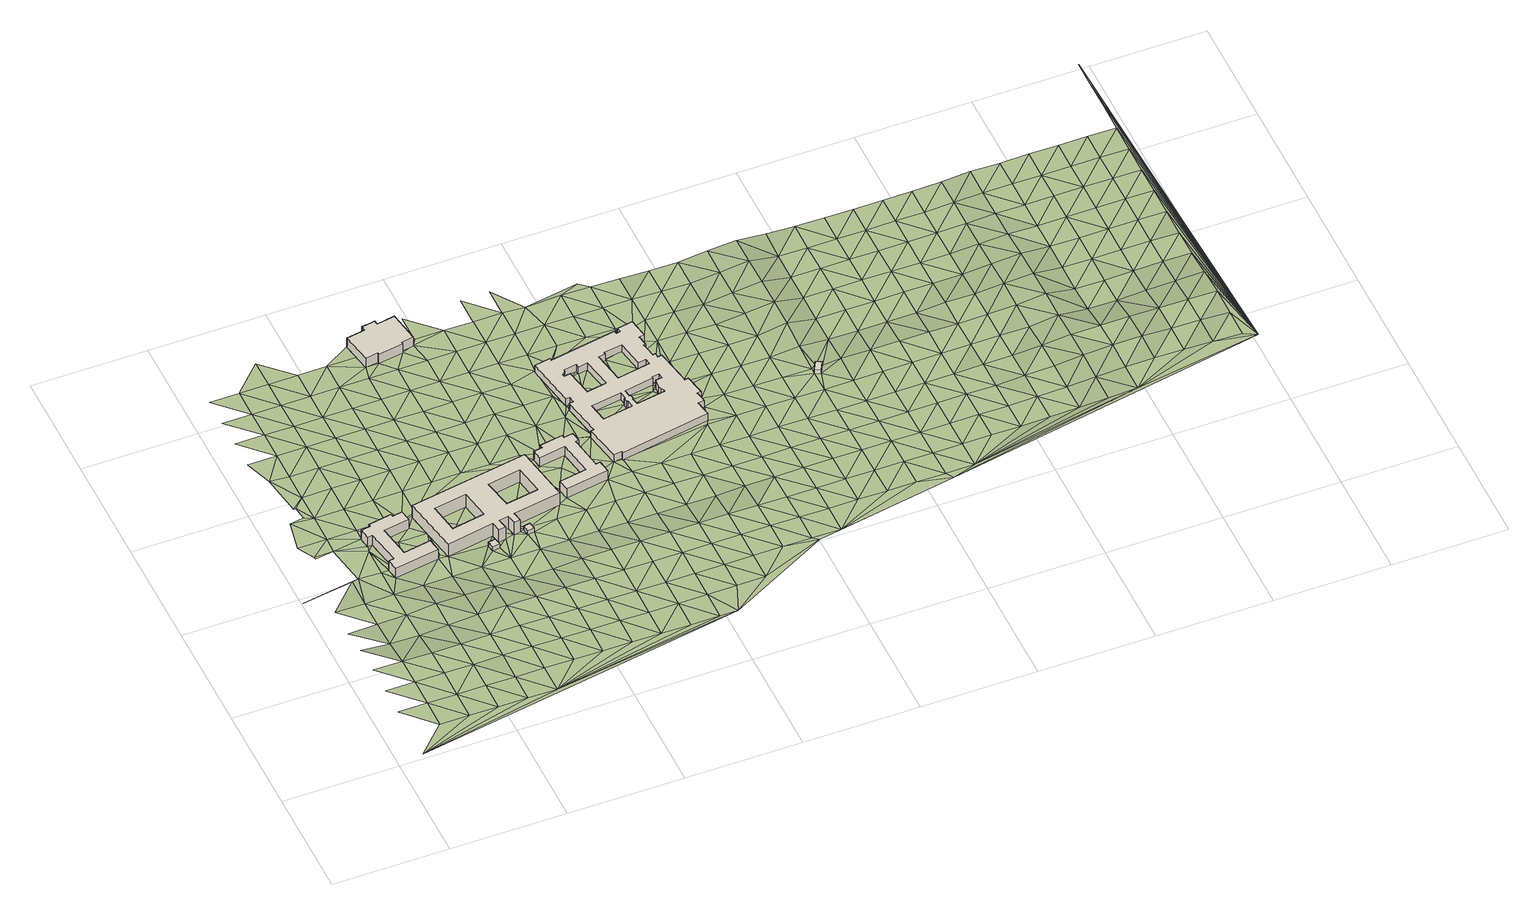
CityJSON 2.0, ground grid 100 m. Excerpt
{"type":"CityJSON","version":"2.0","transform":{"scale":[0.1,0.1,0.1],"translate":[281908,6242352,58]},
"CityObjects":{
"building1":{"type":"Building","attributes":{"osm_address":"Anglo Residence Bellville 7530 Cape Town","osm_building":"dormitory","osm_building:levels":"3","osm_residential":"university","footprint":{"type":"Polygon"},"plus_code":"4FRW3J8R+3GW","ground_height":60.95,"building_height":9.7,"roof_height":70.65},"geometry":[{"type":"Solid","lod":"1","boundaries":[[[[0,1,2,3]],[[1,4,5,2]],[[4,6,7,5]],[[6,8,9,7]],[[8,10,11,9]],[[10,12,13,11]],[[12,14,15,13]],[[14,16,17,15]],[[16,18,19,17]],[[18,20,21,19]],[[20,22,23,21]],[[22,24,25,23]],[[24,26,27,25]],[[26,28,29,27]],[[28,30,31,29]],[[30,0,3,31]],[[3,2,5,7,9,11,13,15,17,19,21,23,25,27,29,31]],[[30,28,26,24,22,20,18,16,14,12,10,8,6,4,1,0]]]]}]},
"building2":{"type":"Building","attributes":{"osm_building":"yes","osm_building:levels":"1","footprint":{"type":"Polygon"},"plus_code":"4FRW3J7R+XVM","ground_height":61.16,"building_height":4.1,"roof_height":65.26},"geometry":[{"type":"Solid","lod":"1","boundaries":[[[[32,33,34,35]],[[33,36,37,34]],[[36,38,39,37]],[[38,32,35,39]],[[35,34,37,39]],[[38,36,33,32]]]]}]},
"building3":{"type":"Building","attributes":{"osm_address":"Freedom Square Residence Bellville 7530 Cape Town","osm_building":"dormitory","osm_building:levels":"4","osm_residential":"university","osm_type":"multipolygon","footprint":{"type":"Polygon"},"plus_code":"4FRW3J8R+4WF","ground_height":61.73,"building_height":12.5,"roof_height":74.23},"geometry":[{"type":"Solid","lod":"1","boundaries":[[[[40,41,42,43]],[[41,44,45,42]],[[44,46,47,45]],[[46,48,49,47]],[[48,50,51,49]],[[50,52,53,51]],[[52,54,55,53]],[[54,56,57,55]],[[56,58,59,57]],[[58,60,61,59]],[[60,62,63,61]],[[62,64,65,63]],[[64,40,43,65]],[[66,67,68,69]],[[67,70,71,68]],[[70,72,73,71]],[[72,66,69,73]],[[74,75,76,77]],[[75,78,79,76]],[[78,80,81,79]],[[80,74,77,81]],[[43,42,45,47,49,51,53,55,57,59,61,63,65],[69,68,71,73],[77,76,79,81]],[[64,62,60,58,56,54,52,50,48,46,44,41,40],[72,70,67,66],[80,78,75,74]]]]}]},
"building4":{"type":"Building","attributes":{"osm_building":"yes","osm_building:levels":"1","footprint":{"type":"Polygon"},"plus_code":"4FRW3J8V+222","ground_height":61.37,"building_height":4.1,"roof_height":65.47},"geometry":[{"type":"Solid","lod":"1","boundaries":[[[[82,83,84,85]],[[83,86,87,84]],[[86,88,89,87]],[[88,82,85,89]],[[85,84,87,89]],[[88,86,83,82]]]]}]},
"building5":{"type":"Building","attributes":{"osm_address":"Post Graduate Study and Student Services Bellville 7530 Cape Town","osm_building":"university","osm_building:levels":"3","footprint":{"type":"Polygon"},"plus_code":"4FRW3J8R+RWR","ground_height":62.61,"building_height":9.7,"roof_height":72.31},"geometry":[{"type":"Solid","lod":"1","boundaries":[[[[90,91,92,93,94,95]],[[91,96,97,92]],[[96,98,99,97]],[[98,100,101,99]],[[100,102,103,101]],[[102,104,105,103]],[[104,106,107,105]],[[106,108,109,107]],[[108,110,111,109]],[[110,112,113,111]],[[112,114,115,113]],[[114,116,117,115]],[[116,118,119,120,121,117]],[[118,90,95,94,93,121,120,119]],[[93,92,97,99,101,103,105,107,109,111,113,115,117,121]],[[118,116,114,112,110,108,106,104,102,100,98,96,91,90]]]]}]},
"building6":{"type":"Building","attributes":{"osm_address":"De Beers Residence Bellville 7530 Cape Town","osm_building":"dormitory","osm_building:levels":"3","osm_residential":"university","footprint":{"type":"Polygon"},"plus_code":"4FRW3J8V+57H","ground_height":61.99,"building_height":9.7,"roof_height":71.69},"geometry":[{"type":"Solid","lod":"1","boundaries":[[[[122,123,124,125]],[[123,126,127,124]],[[126,128,129,127]],[[128,130,131,129]],[[130,132,133,131]],[[132,134,135,133]],[[134,136,137,135]],[[136,138,139,137]],[[138,140,141,139]],[[140,142,143,141]],[[142,144,145,143]],[[144,146,147,145]],[[146,148,149,147]],[[148,150,151,149]],[[150,152,153,151]],[[152,122,125,153]],[[125,124,127,129,131,133,135,137,139,141,143,145,147,149,151,153]],[[152,150,148,146,144,142,140,138,136,134,132,130,128,126,123,122]]]]}]},
"building7":{"type":"Building","attributes":{"osm_address":"Mechanical and Industrial Engineering - Mechatronics Bellville 7530 Cape Town","osm_building":"university","osm_building:levels":"2","osm_type":"multipolygon","footprint":{"type":"Polygon"},"plus_code":"4FRW3J8V+9GJ","ground_height":62.05,"building_height":6.9,"roof_height":68.95},"geometry":[{"type":"Solid","lod":"1","boundaries":[[[[154,155,156,157]],[[155,158,159,156]],[[158,160,161,159]],[[160,162,163,161]],[[162,164,165,163]],[[164,166,167,165]],[[166,168,169,167]],[[168,170,171,169]],[[170,172,173,171]],[[172,174,175,173]],[[174,176,177,175]],[[176,178,179,177]],[[178,180,181,179]],[[180,182,183,181]],[[182,184,185,183]],[[184,186,187,185]],[[186,188,189,187]],[[188,190,191,189]],[[190,192,193,191]],[[192,194,195,193]],[[194,196,197,195]],[[196,198,199,197]],[[198,200,201,199]],[[200,202,203,201]],[[202,204,205,203]],[[204,206,207,205]],[[206,208,209,207]],[[208,210,211,209]],[[210,212,213,211]],[[212,214,215,213]],[[214,216,217,215]],[[216,154,157,217]],[[218,219,220,221]],[[219,222,223,220]],[[222,224,225,223]],[[224,226,227,225]],[[226,228,229,227]],[[228,230,231,229]],[[230,232,233,231]],[[232,218,221,233]],[[234,235,236,237]],[[235,238,239,236]],[[238,240,241,239]],[[240,242,243,241]],[[242,244,245,243]],[[244,246,247,245]],[[246,248,249,247]],[[248,250,251,249]],[[250,252,253,251]],[[252,254,255,253]],[[254,256,257,255]],[[256,258,259,257]],[[258,260,261,259]],[[260,262,263,261]],[[262,264,265,263]],[[264,234,237,265]],[[266,267,268,269]],[[267,270,271,268]],[[270,272,273,271]],[[272,274,275,273]],[[274,276,277,275]],[[276,278,279,277]],[[278,280,281,279]],[[280,282,283,281]],[[282,284,285,283]],[[284,286,287,285]],[[286,266,269,287]],[[288,289,290,291]],[[289,292,293,290]],[[292,294,295,293]],[[294,296,297,295]],[[296,298,299,297]],[[298,300,301,299]],[[300,302,303,301]],[[302,288,291,303]],[[157,156,159,161,163,165,167,169,171,173,175,177,179,181,183,185,187,189,191,193,195,197,199,201,203,205,207,209,211,213,215,217],[221,220,223,225,227,229,231,233],[237,236,239,241,243,245,247,249,251,253,255,257,259,261,263,265],[269,268,271,273,275,277,279,281,283,285,287],[291,290,293,295,297,299,301,303]],[[216,214,212,210,208,206,204,202,200,198,196,194,192,190,188,186,184,182,180,178,176,174,172,170,168,166,164,162,160,158,155,154],[232,230,228,226,224,222,219,218],[264,262,260,258,256,254,252,250,248,246,244,242,240,238,235,234],[286,284,282,280,278,276,274,272,270,267,266],[302,300,298,296,294,292,289,288]]]]}]},
"building8":{"type":"Building","attributes":{"osm_address":"Bellville Cape Town","osm_building":"guardhouse","osm_building:levels":"1","footprint":{"type":"Polygon"},"plus_code":"4FRW3J8W+763","ground_height":60.58,"building_height":4.1,"roof_height":64.68},"geometry":[{"type":"Solid","lod":"1","boundaries":[[[[304,305,306,307]],[[305,308,309,306]],[[308,310,311,309]],[[310,304,307,311]],[[307,306,309,311]],[[310,308,305,304]]]]}]},
"terrain1":{"type":"TINRelief","geometry":[{"type":"CompositeSurface","lod":"1","boundaries":[[[312,313,314]],[[315,312,316]],[[317,318,313]],[[312,315,313]],[[319,320,317]],[[315,316,321]],[[322,317,313]],[[323,324,319]],[[322,313,315]],[[325,319,317]],[[326,327,323]],[[322,325,317]],[[321,316,328]],[[329,330,326]],[[321,322,315]],[[323,319,331]],[[325,332,319]],[[333,334,335]],[[330,329,333]],[[319,332,331]],[[336,326,323]],[[337,325,322]],[[322,321,338]],[[339,328,316]],[[326,336,329]],[[323,331,336]],[[325,337,332]],[[322,338,337]],[[340,341,342]],[[329,334,333]],[[340,343,344]],[[343,345,344]],[[329,346,334]],[[332,347,331]],[[343,340,342]],[[329,336,346]],[[338,321,328]],[[332,337,347]],[[331,348,336]],[[345,343,349]],[[349,350,345]],[[338,351,337]],[[346,352,334]],[[353,342,334]],[[348,331,347]],[[328,351,338]],[[354,350,349]],[[355,346,336]],[[343,342,356]],[[334,352,353]],[[357,354,358]],[[359,357,358]],[[337,360,347]],[[358,354,349]],[[355,336,348]],[[352,346,22]],[[349,343,361]],[[342,353,362]],[[351,360,337]],[[356,342,362]],[[363,364,359]],[[22,20,352]],[[20,353,352]],[[365,359,358]],[[346,366,22]],[[348,347,367]],[[356,361,343]],[[366,346,355]],[[328,339,351]],[[353,20,18]],[[360,367,347]],[[359,365,363]],[[349,368,358]],[[353,369,362]],[[353,18,369]],[[361,370,349]],[[355,348,371]],[[372,360,351]],[[373,361,356]],[[367,371,348]],[[349,370,368]],[[363,374,375]],[[356,376,373]],[[358,377,365]],[[372,351,339]],[[355,378,366]],[[22,366,379]],[[380,367,360]],[[371,378,355]],[[358,368,377]],[[381,382,374]],[[373,383,361]],[[370,361,383]],[[363,365,384]],[[372,380,360]],[[385,386,387]],[[363,384,374]],[[378,388,366]],[[365,377,384]],[[389,390,381]],[[391,371,367]],[[380,392,367]],[[385,387,393]],[[383,373,394]],[[379,366,388]],[[395,372,339]],[[339,316,396]],[[397,368,370]],[[386,385,398]],[[383,399,370]],[[381,374,400]],[[367,392,391]],[[372,395,380]],[[401,378,371]],[[377,368,397]],[[370,399,397]],[[384,400,374]],[[394,402,383]],[[403,402,394]],[[378,401,388]],[[385,393,404]],[[389,381,405]],[[383,402,399]],[[371,391,401]],[[398,385,404]],[[46,379,388]],[[379,406,393]],[[407,392,380]],[[377,408,384]],[[400,405,381]],[[406,379,46]],[[380,395,407]],[[393,406,404]],[[377,397,408]],[[339,409,395]],[[46,404,406]],[[410,402,398]],[[388,411,46]],[[392,412,391]],[[410,398,404]],[[384,413,400]],[[388,401,411]],[[405,414,389]],[[402,415,399]],[[410,404,46]],[[416,402,410]],[[392,407,412]],[[384,408,413]],[[399,417,397]],[[389,414,418]],[[415,402,416]],[[391,419,401]],[[420,405,400]],[[395,409,407]],[[397,417,408]],[[412,419,391]],[[399,415,417]],[[420,400,413]],[[339,421,409]],[[422,46,411]],[[411,401,423]],[[424,414,405]],[[412,407,425]],[[413,408,426]],[[419,423,401]],[[427,428,429]],[[420,424,405]],[[425,407,409]],[[426,408,417]],[[416,430,415]],[[414,431,418]],[[46,422,432]],[[411,36,422]],[[419,412,433]],[[420,413,434]],[[423,435,411]],[[424,431,414]],[[411,435,36]],[[436,428,427]],[[433,412,425]],[[434,413,426]],[[437,429,428]],[[421,339,438]],[[415,439,417]],[[423,419,440]],[[36,435,441]],[[425,409,421]],[[426,417,439]],[[420,442,424]],[[440,419,433]],[[415,430,439]],[[420,434,443]],[[432,422,444]],[[444,441,445]],[[437,428,436]],[[430,416,446]],[[444,445,432]],[[441,435,447]],[[420,443,442]],[[445,441,447]],[[410,448,416]],[[425,449,433]],[[450,435,423]],[[426,451,434]],[[431,424,452]],[[440,453,423]],[[449,425,421]],[[439,451,426]],[[438,339,454]],[[447,435,455]],[[423,453,450]],[[424,442,452]],[[456,440,433]],[[443,434,457]],[[447,455,458]],[[88,455,435]],[[456,433,449]],[[451,457,434]],[[458,455,459]],[[450,88,435]],[[460,439,430]],[[440,461,453]],[[442,443,462]],[[449,421,438]],[[439,460,451]],[[88,463,455]],[[461,440,456]],[[430,446,460]],[[443,457,462]],[[416,448,446]],[[464,454,339]],[[86,465,463]],[[88,86,463]],[[453,466,450]],[[82,88,450]],[[465,86,467]],[[442,100,452]],[[456,449,468]],[[83,465,467]],[[469,457,451]],[[453,461,466]],[[83,467,86]],[[470,442,462]],[[471,472,473]],[[438,468,449]],[[451,460,469]],[[450,474,82]],[[442,470,100]],[[456,475,461]],[[450,466,474]],[[339,396,464]],[[462,457,476]],[[477,452,100]],[[468,475,456]],[[457,469,478]],[[479,83,82]],[[480,472,471]],[[452,477,481]],[[460,446,482]],[[483,465,83]],[[473,472,484]],[[461,485,466]],[[470,462,476]],[[476,457,478]],[[479,82,474]],[[469,460,482]],[[475,485,461]],[[446,486,482]],[[100,481,477]],[[487,100,470]],[[488,468,438]],[[474,466,489]],[[472,480,484]],[[486,446,448]],[[483,83,479]],[[468,488,475]],[[478,469,490]],[[438,454,488]],[[487,491,100]],[[485,489,466]],[[470,492,487]],[[492,470,476]],[[490,469,482]],[[479,474,493]],[[494,476,478]],[[489,495,474]],[[485,475,496]],[[475,488,497]],[[494,478,490]],[[482,486,498]],[[495,493,474]],[[483,479,493]],[[487,492,499]],[[486,448,500]],[[501,492,476]],[[475,497,496]],[[454,464,488]],[[502,489,485]],[[486,500,498]],[[476,494,501]],[[503,504,483]],[[482,505,490]],[[503,483,506]],[[506,483,493]],[[489,502,495]],[[448,504,507]],[[485,496,502]],[[508,497,488]],[[509,500,448]],[[499,492,510]],[[482,498,505]],[[510,492,501]],[[507,509,448]],[[490,511,494]],[[508,488,464]],[[503,512,504]],[[512,507,504]],[[509,513,500]],[[514,499,515]],[[498,500,513]],[[516,493,495]],[[511,501,494]],[[495,502,517]],[[490,505,511]],[[515,499,510]],[[518,496,497]],[[508,519,497]],[[513,509,520]],[[506,493,144]],[[516,495,517]],[[138,512,503]],[[464,396,508]],[[496,518,502]],[[497,519,518]],[[507,512,521]],[[515,522,523]],[[513,524,498]],[[505,498,524]],[[510,501,525]],[[501,511,526]],[[515,510,525]],[[493,516,144]],[[517,502,527]],[[512,138,521]],[[524,513,528]],[[501,526,525]],[[513,529,528]],[[519,508,530]],[[508,396,530]],[[511,505,531]],[[527,502,518]],[[522,515,532]],[[531,505,524]],[[522,532,533]],[[524,528,529]],[[532,515,525]],[[534,518,519]],[[516,517,535]],[[536,526,511]],[[517,527,537]],[[519,530,534]],[[511,531,536]],[[529,538,539]],[[535,517,537]],[[535,144,516]],[[540,148,146]],[[541,148,540]],[[518,542,527]],[[541,540,543]],[[544,524,529]],[[396,545,530]],[[529,539,546]],[[525,526,547]],[[518,534,542]],[[536,548,526]],[[144,549,146]],[[543,546,539]],[[531,524,550]],[[549,540,146]],[[529,546,544]],[[551,537,527]],[[543,540,552]],[[532,525,547]],[[526,548,547]],[[144,535,553]],[[530,545,534]],[[552,546,543]],[[550,536,531]],[[144,553,549]],[[542,551,527]],[[524,544,550]],[[552,540,549]],[[537,554,535]],[[546,555,544]],[[552,555,546]],[[542,534,556]],[[536,557,548]],[[551,554,537]],[[547,558,532]],[[559,549,553]],[[549,559,560]],[[556,534,545]],[[536,550,557]],[[561,544,555]],[[562,550,544]],[[553,535,563]],[[544,561,562]],[[551,542,564]],[[554,563,535]],[[565,562,561]],[[562,557,550]],[[566,547,548]],[[564,542,556]],[[562,565,567]],[[557,568,548]],[[553,569,559]],[[570,545,396]],[[563,569,553]],[[548,568,566]],[[571,554,551]],[[572,558,547]],[[551,564,573]],[[556,545,574]],[[568,557,575]],[[558,572,576]],[[551,573,571]],[[547,566,572]],[[556,574,564]],[[577,563,554]],[[578,579,580]],[[579,581,580]],[[582,583,584]],[[580,581,585]],[[586,585,581]],[[563,577,569]],[[587,588,581]],[[554,571,577]],[[573,564,589]],[[568,575,590]],[[591,586,581]],[[588,592,581]],[[593,590,575]],[[594,588,587]],[[566,568,595]],[[574,589,564]],[[596,597,584]],[[582,584,597]],[[581,592,591]],[[574,545,570]],[[598,583,582]],[[559,569,599]],[[588,600,592]],[[566,601,572]],[[569,577,602]],[[568,590,595]],[[600,588,594]],[[571,573,603]],[[589,604,573]],[[572,601,605]],[[597,596,606]],[[601,566,595]],[[598,582,607]],[[571,603,577]],[[573,604,603]],[[590,593,608]],[[574,609,589]],[[610,611,612]],[[613,614,615]],[[602,599,569]],[[616,602,577]],[[570,609,574]],[[617,604,589]],[[595,590,608]],[[616,577,603]],[[559,599,155]],[[612,618,610]],[[613,610,619]],[[613,619,614]],[[589,609,617]],[[620,621,622]],[[608,593,623]],[[624,601,595]],[[616,625,602]],[[626,603,604]],[[610,618,619]],[[627,618,612]],[[604,617,628]],[[608,629,595]],[[614,619,630]],[[631,622,621]],[[602,625,599]],[[603,626,616]],[[622,632,633]],[[604,628,626]],[[629,624,595]],[[570,634,609]],[[631,621,635]],[[609,634,617]],[[636,619,618]],[[621,637,635]],[[638,619,636]],[[639,618,627]],[[640,619,638]],[[640,630,619]],[[622,631,632]],[[625,616,641]],[[640,642,630]],[[630,642,643]],[[628,617,644]],[[629,608,645]],[[624,646,601]],[[616,626,641]],[[642,640,647]],[[631,635,648]],[[634,644,617]],[[635,637,648]],[[645,608,623]],[[628,649,626]],[[599,625,650]],[[651,624,629]],[[652,155,653]],[[625,641,654]],[[655,656,623]],[[656,657,623]],[[649,628,644]],[[657,645,623]],[[651,629,645]],[[650,155,599]],[[625,654,650]],[[658,653,659]],[[650,653,155]],[[626,660,641]],[[661,662,663]],[[662,661,664]],[[657,665,645]],[[666,667,668]],[[664,669,670]],[[670,668,667]],[[660,626,649]],[[624,651,671]],[[671,646,624]],[[634,672,644]],[[673,674,662]],[[667,675,670]],[[665,651,645]],[[653,676,659]],[[662,664,677]],[[654,641,678]],[[677,664,670]],[[673,662,677]],[[653,650,676]],[[649,644,672]],[[675,677,670]],[[660,678,641]],[[666,679,667]],[[679,666,659]],[[673,680,665]],[[667,681,675]],[[676,679,659]],[[651,665,682]],[[677,680,673]],[[660,649,683]],[[684,650,654]],[[651,682,671]],[[678,685,654]],[[672,683,649]],[[686,634,570]],[[681,667,679]],[[687,672,634]],[[680,682,665]],[[650,684,676]],[[677,675,688]],[[654,685,684]],[[678,660,689]],[[660,683,689]],[[675,681,688]],[[682,690,671]],[[677,691,680]],[[685,678,692]],[[679,676,693]],[[684,694,676]],[[678,689,692]],[[677,688,691]],[[695,683,672]],[[696,682,680]],[[697,687,634]],[[676,694,693]],[[681,679,698]],[[684,685,699]],[[672,687,695]],[[685,692,700]],[[696,680,691]],[[689,683,701]],[[681,698,688]],[[702,690,682]],[[698,679,693]],[[699,694,684]],[[685,700,699]],[[689,701,692]],[[701,683,695]],[[682,696,702]],[[691,688,703]],[[697,634,686]],[[698,704,688]],[[705,700,692]],[[693,694,706]],[[699,707,694]],[[705,692,701]],[[688,704,703]],[[708,695,687]],[[709,696,691]],[[694,707,706]],[[698,693,710]],[[711,699,700]],[[687,697,708]],[[705,712,700]],[[709,691,703]],[[713,701,695]],[[698,710,704]],[[714,702,696]],[[706,710,693]],[[700,712,711]],[[707,699,305]],[[701,713,705]],[[713,695,708]],[[696,709,714]],[[704,715,703]],[[706,707,716]],[[305,699,711]],[[704,710,715]],[[712,705,717]],[[697,718,708]],[[707,305,716]],[[705,713,717]],[[709,703,719]],[[720,703,715]],[[711,712,721]],[[706,722,710]],[[723,706,716]],[[686,718,697]],[[305,711,308]],[[708,724,713]],[[709,719,714]],[[717,721,712]],[[719,703,720]],[[305,304,716]],[[724,708,718]],[[723,722,706]],[[715,710,725]],[[308,711,726]],[[716,304,723]],[[713,727,717]],[[721,726,711]],[[715,725,720]],[[727,713,724]],[[710,722,725]],[[728,714,719]],[[308,729,310]],[[721,717,730]],[[718,686,731]],[[726,729,308]],[[723,304,732]],[[731,724,718]],[[304,310,732]],[[730,717,727]],[[733,719,720]],[[725,734,720]],[[722,723,735]],[[729,732,310]],[[727,724,736]],[[726,721,737]],[[719,733,728]],[[738,721,730]],[[733,720,734]],[[736,724,731]],[[735,723,732]],[[739,725,722]],[[721,738,737]],[[726,740,729]],[[730,727,741]],[[736,742,727]],[[735,739,722]],[[728,733,743]],[[744,734,725]],[[726,737,740]],[[729,745,732]],[[727,742,741]],[[746,738,730]],[[725,739,744]],[[747,736,731]],[[733,734,748]],[[729,740,745]],[[749,735,732]],[[730,741,746]],[[738,750,737]],[[748,743,733]],[[748,734,744]],[[736,751,742]],[[749,732,745]],[[740,737,750]],[[752,739,735]],[[738,746,750]],[[736,747,751]],[[753,741,742]],[[752,735,749]],[[754,743,748]],[[755,747,731]],[[756,744,739]],[[741,753,746]],[[745,740,757]],[[742,751,753]],[[740,750,758]],[[739,752,756]],[[759,748,744]],[[740,758,757]],[[749,745,760]],[[747,755,751]],[[746,761,750]],[[753,762,746]],[[759,744,756]],[[686,763,731]],[[749,760,752]],[[764,754,748]],[[755,731,765]],[[760,745,757]],[[761,758,750]],[[746,762,761]],[[766,753,751]],[[764,748,759]],[[752,767,756]],[[766,751,755]],[[758,768,757]],[[767,752,760]],[[769,762,753]],[[758,761,768]],[[756,770,759]],[[769,753,766]],[[731,771,765]],[[770,756,767]],[[757,772,760]],[[773,757,768]],[[761,762,774]],[[759,775,764]],[[762,769,776]],[[777,766,755]],[[772,757,773]],[[775,759,770]],[[760,778,767]],[[762,776,774]],[[769,766,777]],[[768,761,779]],[[777,755,765]],[[760,772,778]],[[780,764,775]],[[781,771,731]],[[768,779,773]],[[770,767,782]],[[779,761,774]],[[783,776,769]],[[769,777,783]],[[767,778,782]],[[770,784,775]],[[773,785,772]],[[779,786,773]],[[765,771,777]],[[774,776,787]],[[783,788,776]],[[770,782,784]],[[778,772,785]],[[789,780,775]],[[781,731,763]],[[785,773,786]],[[776,788,787]],[[790,783,777]],[[791,779,774]],[[775,784,789]],[[790,777,771]],[[778,792,782]],[[774,787,791]],[[778,785,793]],[[794,786,779]],[[783,795,788]],[[784,782,792]],[[796,783,790]],[[778,793,792]],[[779,791,794]],[[785,786,797]],[[783,796,795]],[[788,798,787]],[[771,799,790]],[[797,793,785]],[[789,784,800]],[[797,786,794]],[[784,792,801]],[[788,795,798]],[[802,791,787]],[[771,781,799]],[[784,801,800]],[[796,790,803]],[[804,792,793]],[[798,802,787]],[[805,793,797]],[[795,796,803]],[[806,794,791]],[[790,799,803]],[[804,801,792]],[[807,763,686]],[[793,805,804]],[[791,802,806]],[[797,794,808]],[[799,781,763]],[[798,795,809]],[[795,803,810]],[[800,801,811]],[[808,794,806]],[[812,801,804]],[[802,798,809]],[[813,805,797]],[[795,810,809]],[[801,812,811]],[[803,799,814]],[[799,763,815]],[[797,808,813]],[[806,802,816]],[[805,817,804]],[[814,810,803]],[[799,815,814]],[[802,809,816]],[[805,813,817]],[[818,812,804]],[[810,819,809]],[[806,820,808]],[[816,821,806]],[[810,814,819]],[[804,817,818]],[[763,822,815]],[[808,820,813]],[[823,811,812]],[[820,806,821]],[[816,809,824]],[[824,809,819]],[[812,818,823]],[[825,814,815]],[[813,826,817]],[[827,821,816]],[[820,826,813]],[[815,822,825]],[[827,816,824]],[[828,819,814]],[[818,817,829]],[[763,830,822]],[[817,826,829]],[[820,821,831]],[[828,814,825]],[[832,821,827]],[[833,824,819]],[[820,831,826]],[[834,823,818]],[[831,821,832]],[[829,835,818]],[[819,828,833]],[[836,827,824]],[[818,835,834]],[[837,825,822]],[[829,826,838]],[[830,763,839]],[[833,836,824]],[[838,826,831]],[[840,832,827]],[[822,830,837]],[[828,825,841]],[[842,835,829]],[[827,836,840]],[[842,829,838]],[[828,841,833]],[[832,843,831]],[[825,837,841]],[[834,835,844]],[[843,832,840]],[[845,835,842]],[[846,838,831]],[[807,839,763]],[[836,833,847]],[[841,848,833]],[[835,845,844]],[[837,830,849]],[[831,843,846]],[[836,847,840]],[[850,842,838]],[[847,833,848]],[[830,839,849]],[[851,841,837]],[[846,850,838]],[[852,845,842]],[[843,840,853]],[[849,851,837]],[[847,854,840]],[[855,848,841]],[[842,850,852]],[[843,853,846]],[[856,844,845]],[[853,840,854]],[[841,851,855]],[[857,847,848]],[[845,852,856]],[[858,849,839]],[[850,846,859]],[[857,848,855]],[[853,860,846]],[[861,854,847]],[[839,862,858]],[[862,839,807]],[[863,851,849]],[[850,859,852]],[[859,846,860]],[[847,857,861]],[[853,854,864]],[[863,849,858]],[[865,855,851]],[[807,858,862]],[[856,852,866]],[[864,854,861]],[[859,867,852]],[[868,860,853]],[[851,863,865]],[[807,863,858]],[[869,857,855]],[[852,867,866]],[[853,864,868]],[[863,807,865]],[[870,859,860]],[[869,855,865]],[[871,861,857]],[[865,807,869]],[[870,860,868]],[[872,867,859]],[[857,869,871]],[[869,807,871]],[[861,873,864]],[[859,870,872]],[[807,873,871]],[[874,866,867]],[[873,861,871]],[[875,868,864]],[[873,807,875]],[[867,872,874]],[[864,873,875]],[[875,807,876]],[[876,870,868]],[[876,807,877]],[[876,868,875]],[[877,872,870]],[[877,807,878]],[[870,876,877]],[[878,807,879]],[[878,874,872]],[[879,807,880]],[[872,877,878]],[[807,881,880]]]}]}
},
"vertices":[
[1091,2365,22],[1074,2462,22],[1074,2462,127],[1091,2365,127],[988,2447,22],[988,2447,127],[984,2470,22],[984,2470,127],[781,2435,22],[781,2435,127],[784,2414,22],[784,2414,127],[702,2400,22],[702,2400,127],[718,2305,22],[718,2305,127],[758,2312,22],[758,2312,127],[810,2011,22],[810,2011,127],[766,2004,22],[766,2004,127],[784,1904,22],[784,1904,127],[1171,1970,22],[1171,1970,127],[1152,2083,22],[1152,2083,127],[913,2042,22],[913,2042,127],[865,2326,22],[865,2326,127],
[1649,1949,27],[1586,1939,27],[1586,1939,73],[1649,1949,73],[1596,1874,27],[1596,1874,73],[1660,1884,27],[1660,1884,73],
[2212,2516,27],[2191,2638,27],[2191,2638,162],[2212,2516,162],[1163,2464,27],[1163,2464,162],[1250,1958,27],[1250,1958,162],[1660,2032,27],[1660,2032,162],[1676,1946,27],[1676,1946,162],[1739,1957,27],[1739,1957,162],[1723,2043,27],[1723,2043,162],[1805,2056,27],[1805,2056,162],[1820,1975,27],[1820,1975,162],[1875,1984,27],[1875,1984,162],[1860,2066,27],[1860,2066,162],[2277,2137,27],[2277,2137,162],[1593,2408,27],[1639,2154,27],[1639,2154,162],[1593,2408,162],[1352,2104,27],[1352,2104,162],[1311,2361,27],[1311,2361,162],[2088,2495,27],[2132,2238,27],[2132,2238,162],[2088,2495,162],[1848,2191,27],[1848,2191,162],[1800,2445,27],[1800,2445,162],
[1975,1937,34],[1965,2001,34],[1965,2001,75],[1975,1937,75],[1907,1992,34],[1907,1992,75],[1917,1928,34],[1917,1928,75],
[1617,4459,43],[1585,4454,43],[1585,4454,143],[1617,4459,143],[1617,4459,104],[1617,4459,81],[1592,4412,43],[1592,4412,143],[1428,4385,43],[1428,4385,143],[1472,4118,43],[1472,4118,143],[1582,4136,43],[1582,4136,143],[1585,4118,43],[1585,4118,143],[1805,4153,43],[1805,4153,143],[1802,4173,43],[1802,4173,143],[1908,4190,43],[1908,4190,143],[1864,4461,43],[1864,4461,143],[1706,4436,43],[1706,4436,143],[1700,4472,43],[1700,4472,143],[1663,4466,43],[1663,4466,81],[1663,4466,104],[1663,4466,143],
[2638,2727,38],[2558,2714,38],[2558,2714,137],[2638,2727,137],[2554,2740,38],[2554,2740,137],[2356,2707,38],[2356,2707,137],[2360,2677,38],[2360,2677,137],[2282,2664,38],[2282,2664,137],[2295,2580,38],[2295,2580,137],[2524,2618,38],[2524,2618,137],[2574,2319,38],[2574,2319,137],[2335,2279,38],[2335,2279,137],[2352,2179,38],[2352,2179,137],[2728,2242,38],[2728,2242,137],[2710,2351,38],[2710,2351,137],[2673,2345,38],[2673,2345,137],[2625,2634,38],[2625,2634,137],[2653,2639,38],[2653,2639,137],
[2925,2398,35],[3707,2538,35],[3707,2538,110],[2925,2398,110],[3682,2674,35],[3682,2674,110],[3737,2684,35],[3737,2684,110],[3720,2777,35],[3720,2777,110],[3752,2782,35],[3752,2782,110],[3720,2958,35],[3720,2958,110],[3689,2953,35],[3689,2953,110],[3630,3276,35],[3630,3276,110],[3595,3270,35],[3595,3270,110],[3588,3309,35],[3588,3309,110],[3567,3305,35],[3567,3305,110],[3544,3433,35],[3544,3433,110],[3561,3436,35],[3561,3436,110],[3545,3527,35],[3545,3527,110],[3592,3535,35],[3592,3535,110],[3562,3707,35],[3562,3707,110],[3425,3683,35],[3425,3683,110],[3432,3643,35],[3432,3643,110],[3397,3637,35],[3397,3637,110],[3393,3663,35],[3393,3663,110],[2815,3563,35],[2815,3563,110],[2811,3585,35],[2811,3585,110],[2671,3561,35],[2671,3561,110],[2748,3121,35],[2748,3121,110],[2782,3127,35],[2782,3127,110],[2792,3074,35],[2792,3074,110],[2756,3068,35],[2756,3068,110],[2817,2726,35],[2817,2726,110],[2790,2721,35],[2790,2721,110],[2847,2404,35],[2847,2404,110],[2922,2417,35],[2922,2417,110],[2935,2805,35],[2907,2973,35],[2907,2973,110],[2935,2805,110],[3169,3017,35],[3169,3017,110],[3180,2952,35],[3180,2952,110],[3170,2950,35],[3170,2950,110],[3177,2909,35],[3177,2909,110],[3186,2910,35],[3186,2910,110],[3197,2849,35],[3197,2849,110],[3231,2916,35],[3239,2917,35],[3239,2917,110],[3231,2916,110],[3231,2966,35],[3231,2966,110],[3220,2962,35],[3220,2962,110],[3211,3023,35],[3211,3023,110],[3466,3069,35],[3466,3069,110],[3465,3082,35],[3465,3082,110],[3524,3093,35],[3524,3093,110],[3533,3047,35],[3533,3047,110],[3478,3039,35],[3478,3039,110],[3472,3014,35],[3472,3014,110],[3470,2958,35],[3470,2958,110],[3476,2938,35],[3476,2938,110],[3492,2911,35],[3492,2911,110],[3495,2900,35],[3495,2900,110],[3241,2858,35],[3241,2858,110],[2934,3131,35],[2892,3368,35],[2892,3368,110],[2934,3131,110],[2837,3360,35],[2837,3360,110],[2834,3379,35],[2834,3379,110],[2857,3399,35],[2857,3399,110],[2862,3408,35],[2862,3408,110],[2863,3425,35],[2863,3425,110],[2971,3440,35],[2971,3440,110],[2975,3407,35],[2975,3407,110],[3060,3421,35],[3060,3421,110],[3107,3161,35],[3107,3161,110],[3170,3450,35],[3230,3460,35],[3230,3460,110],[3170,3450,110],[3228,3476,35],[3228,3476,110],[3386,3503,35],[3386,3503,110],[3427,3268,35],[3427,3268,110],[3495,3280,35],[3495,3280,110],[3504,3228,35],[3504,3228,110],[3217,3178,35],[3217,3178,110],
[4722,2780,26],[4678,2699,26],[4678,2699,67],[4722,2780,67],[4726,2674,26],[4726,2674,67],[4769,2755,26],[4769,2755,67],
[453,252,53],[453,502,56],[205,502,57],[702,252,52],[205,2,49],[453,752,59],[205,752,59],[453,1001,56],[205,1001,60],[950,252,51],[702,502,56],[453,1251,25],[205,1251,47],[702,752,62],[453,1501,11],[205,1501,1],[1199,252,50],[453,1751,5],[205,1751,10],[702,1251,21],[702,1001,57],[453,2000,22],[509,2012,22],[8,1927,24],[702,1501,16],[950,752,60],[950,502,54],[1448,252,49],[285,2359,26],[288,2338,26],[449,2362,28],[453,2500,29],[205,2500,29],[255,2770,29],[702,1751,14],[950,1001,59],[950,1251,35],[453,2750,31],[381,2790,31],[1199,502,54],[702,2000,22],[702,2250,27],[361,2910,33],[950,1501,48],[702,2400,30],[343,2907,33],[453,2999,33],[287,3263,33],[1199,752,65],[702,2500,30],[718,2305,27],[453,3499,36],[205,3499,34],[453,3249,35],[950,1751,16],[1199,1001,63],[702,2999,35],[758,2312,27],[702,2750,34],[1199,1251,58],[1448,502,53],[781,2435,30],[453,3748,37],[205,3748,35],[784,2414,30],[702,3249,37],[1199,1501,40],[1171,1970,27],[1448,752,60],[453,3998,38],[205,3998,36],[950,2500,33],[702,3499,38],[950,2250,30],[865,2326,30],[913,2042,27],[1199,1751,19],[453,4248,38],[205,4248,36],[1448,1251,60],[1448,1001,64],[1152,2083,27],[984,2470,33],[1696,502,51],[3094,499,45],[950,2999,37],[1091,2365,32],[950,2750,36],[702,3748,37],[1448,1501,39],[1074,2462,33],[988,2447,33],[1199,2250,32],[702,3998,38],[1199,2000,27],[1696,752,60],[950,3249,39],[1945,502,50],[1163,2464,36],[1448,1751,21],[1696,1001,62],[950,3499,39],[702,4248,38],[1199,2750,39],[1199,2500,36],[1199,2999,40],[702,4498,39],[1696,1251,61],[950,3748,38],[2193,502,48],[1586,1939,32],[1696,1501,36],[950,3998,39],[1945,752,55],[1199,3249,40],[1352,2104,29],[1448,2250,35],[1311,2361,32],[1448,2750,42],[950,4248,40],[1660,2032,32],[1945,1001,60],[1199,3499,40],[1696,1751,27],[1639,2154,37],[1593,2408,41],[2442,502,46],[1448,2999,42],[1945,1251,60],[1660,1884,32],[1199,3998,41],[1199,3748,40],[1649,1949,32],[1676,1946,32],[1696,2750,45],[1739,1957,32],[2191,2638,45],[2193,752,56],[1945,1751,30],[1448,3249,41],[1199,4248,42],[1945,1501,37],[2690,502,43],[1820,1975,32],[2193,1001,60],[1448,3499,42],[1723,2043,32],[1805,2056,32],[1696,2999,44],[2193,1251,62],[1448,3748,41],[1875,1984,34],[2939,502,44],[1860,2066,34],[2193,1501,54],[1945,2000,34],[2442,752,51],[1696,3249,42],[1448,3998,43],[1848,2191,38],[1945,2250,38],[1800,2445,41],[2193,1751,32],[2442,1001,58],[1696,3748,42],[1448,4248,45],[1696,3499,42],[2193,2000,35],[2132,2238,40],[1428,4385,45],[1945,2999,44],[2277,2137,40],[2088,2495,42],[2442,1251,60],[1945,2750,44],[1585,4118,44],[2690,752,50],[2442,1501,58],[1945,3249,43],[1582,4136,46],[1696,3998,44],[2442,2000,35],[1945,3499,44],[2442,1751,34],[2690,1251,58],[2690,1001,55],[2193,2999,44],[1805,4153,46],[2193,2750,45],[1945,3748,45],[2690,1501,55],[2335,2279,40],[2212,2516,42],[2193,3249,45],[2352,2179,40],[2295,2580,42],[2939,752,50],[2282,2664,45],[1945,3998,46],[2193,3499,46],[2442,2500,42],[2356,2707,44],[1802,4173,46],[1908,4190,49],[2690,2000,35],[2690,1751,30],[2939,1251,57],[2939,1001,55],[2360,2677,44],[2524,2618,42],[1945,4248,49],[1864,4461,49],[2442,2999,44],[2193,3998,49],[2193,3748,46],[2939,1501,56],[2442,2750,44],[2554,2740,44],[3187,752,54],[2442,3249,45],[2193,4248,51],[1945,4498,49],[3187,1001,59],[2939,2000,35],[2442,3499,46],[2939,1751,32],[2558,2714,44],[2638,2727,42],[2690,2500,40],[2625,2634,42],[3187,1251,60],[2653,2639,42],[2690,2999,43],[3436,752,54],[2690,2750,42],[2442,3998,49],[2442,3748,47],[2847,2404,38],[2690,3249,44],[3187,1501,58],[2790,2721,42],[2939,2250,37],[3187,1751,31],[2817,2726,40],[3436,1001,61],[2671,3561,46],[2442,4248,50],[2925,2398,38],[2922,2417,38],[2756,3068,43],[2748,3121,43],[3187,2000,34],[3436,1251,62],[2792,3074,43],[2690,3998,49],[2782,3127,44],[2690,3748,47],[3187,2250,35],[3984,960,60],[3436,1751,29],[2690,4248,51],[3436,1501,59],[3685,1001,61],[2811,3585,46],[2442,4498,52],[3436,2000,31],[2834,3379,45],[2837,3360,43],[2857,3399,45],[2892,3368,43],[3170,2950,40],[2907,2973,41],[2935,2805,40],[2862,3408,45],[2863,3425,45],[2934,3131,43],[2939,3249,43],[3685,1251,61],[2939,3748,47],[2971,3440,45],[2975,3407,45],[2815,3563,45],[3107,3161,42],[2939,3998,48],[3197,2849,39],[3177,2909,40],[3169,3017,40],[3685,2500,35],[3060,3421,45],[2880,4234,49],[3436,2250,34],[3685,1751,41],[3685,1501,55],[2690,4498,52],[3186,2910,40],[3180,2952,40],[3187,3748,45],[3933,1001,60],[3239,2917,40],[3231,2916,40],[3241,2858,39],[3231,2966,40],[3211,3023,40],[3220,2962,40],[3685,2000,31],[3933,1251,58],[3476,2938,39],[3436,2999,39],[3170,3450,44],[3217,3178,42],[3230,3460,44],[3393,3663,41],[3187,4248,48],[3685,2250,34],[3933,1751,42],[3495,2900,39],[3933,1501,50],[3187,3998,45],[3466,3069,39],[3427,3268,40],[3386,3503,41],[3228,3476,44],[4182,1001,56],[3436,3249,40],[3470,2958,39],[3504,3228,40],[3472,3014,39],[3492,2911,39],[3478,3039,39],[3933,2000,33],[3524,3093,39],[3465,3082,39],[4182,1251,57],[3436,3748,41],[3359,4319,44],[3533,3047,39],[3495,3280,40],[4182,1501,53],[3933,2500,36],[3436,3998,40],[3682,2674,36],[3737,2684,36],[3933,2250,34],[3397,3637,41],[3432,3643,41],[3425,3683,41],[3720,2777,36],[3752,2782,36],[4182,1751,48],[3567,3305,37],[3561,3436,38],[3544,3433,41],[3588,3309,37],[3562,3707,37],[3720,2958,36],[3685,2999,36],[3689,2953,36],[3595,3270,37],[3630,3276,37],[3436,4248,44],[4430,1251,56],[3592,3535,38],[3545,3527,41],[3685,3249,37],[3933,2750,35],[3685,3499,38],[4182,2000,41],[3933,2999,34],[3685,3748,37],[3933,3249,34],[3685,3998,36],[4430,1501,53],[4182,2500,35],[4182,2250,37],[5215,1182,55],[4679,1251,55],[3933,3499,33],[4430,1751,50],[3685,4248,38],[3933,3748,32],[4430,2000,44],[4182,2999,27],[4182,2750,31],[4679,1501,53],[3933,3998,30],[4927,1251,55],[4182,3249,28],[4430,2500,35],[4430,2250,38],[4679,1751,50],[3933,4248,27],[4182,3748,19],[4182,3499,25],[4679,2000,43],[4430,2999,25],[4430,2750,30],[4927,1501,53],[4182,3998,21],[4430,3249,29],[4679,2500,31],[4679,2250,35],[4927,1751,49],[4182,4248,25],[4430,3499,48],[4679,2750,26],[4927,2000,42],[5176,1251,55],[4430,3998,45],[4430,3748,46],[4927,2250,34],[4679,3249,74],[4679,2999,49],[5176,1501,52],[4679,3499,77],[4927,2500,29],[5176,1751,49],[4430,4248,51],[4927,2750,46],[5176,2000,43],[5425,1251,55],[4927,2999,27],[4679,3998,76],[4679,3748,78],[4927,3249,25],[5425,1501,52],[5176,2500,31],[5176,2250,34],[4927,3499,25],[5176,2750,39],[5425,2000,45],[5425,1751,50],[4679,4248,72],[4927,3748,25],[5176,2999,24],[5425,2250,39],[5673,1501,53],[4927,3998,26],[5176,3249,26],[5425,2500,35],[5673,1751,52],[5176,3499,26],[5673,2000,47],[4927,4248,44],[5922,1501,49],[5176,3748,23],[5425,2999,23],[5425,2750,42],[5176,3998,25],[5425,3249,24],[5673,2500,38],[5673,2250,40],[6916,1501,87],[5176,4248,28],[6170,1501,56],[5922,1751,49],[5425,3499,29],[5673,2750,45],[5922,2000,48],[5425,3748,25],[6419,1501,64],[5673,3249,27],[5673,2999,26],[5922,2500,40],[5425,3998,22],[5922,2250,48],[6170,1751,55],[5673,3499,28],[5922,2750,37],[5425,4248,26],[6667,1501,75],[5673,3748,25],[6170,2000,60],[5673,3998,22],[5922,3249,28],[5922,2999,44],[6170,2500,42],[6170,2250,51],[5673,4248,23],[6419,1751,64],[6170,2750,42],[5922,3748,27],[5922,3499,24],[6170,2999,41],[6419,2250,61],[6419,2000,67],[6170,3249,26],[6419,2500,38],[6667,1751,78],[5922,4248,23],[5922,3998,26],[6419,2750,49],[6667,2000,88],[6170,3748,27],[6170,3499,26],[6419,2999,59],[8020,1689,70],[6419,3249,44],[6667,2500,75],[6667,2250,87],[6170,4248,25],[6170,3998,26],[6419,3499,39],[6916,2000,100],[6916,1751,90],[6667,2750,82],[6419,3748,37],[6419,3998,35],[6916,2250,91],[6667,3249,62],[6667,2999,75],[7164,1751,92],[6419,4248,36],[6916,2500,42],[7164,2000,104],[6667,3499,53],[6916,2750,34],[7164,2250,92],[6667,3748,49],[7413,1751,87],[6916,3249,43],[6916,2999,41],[7164,2500,38],[6667,4248,51],[6667,3998,47],[7164,2750,30],[7413,2000,90],[6916,3499,42],[7662,1751,77],[7164,2999,40],[7413,2250,89],[6916,3748,44],[7164,3249,43],[6916,4248,46],[6916,3998,45],[7164,3499,45],[7413,2750,36],[7413,2500,50],[7662,2000,85],[7164,3748,46],[7662,2250,83],[7164,3998,46],[7413,3249,45],[7413,2999,39],[7662,2500,59],[7164,4248,49],[7662,2750,42],[7910,2000,74],[7413,3748,48],[7413,3499,47],[7662,2999,42],[7910,1751,70],[7910,2250,78],[7662,3249,44],[7910,2500,67],[7413,4248,50],[7413,3998,48],[7662,3499,46],[7910,2750,42],[7662,3748,46],[7910,2999,34],[7662,3998,47],[7910,3249,42],[7662,4248,49],[7910,3499,43],[7910,3748,43],[7910,3998,44],[7910,4248,47],[7910,4498,52],[7910,4748,59],[7910,4997,61]
]}
